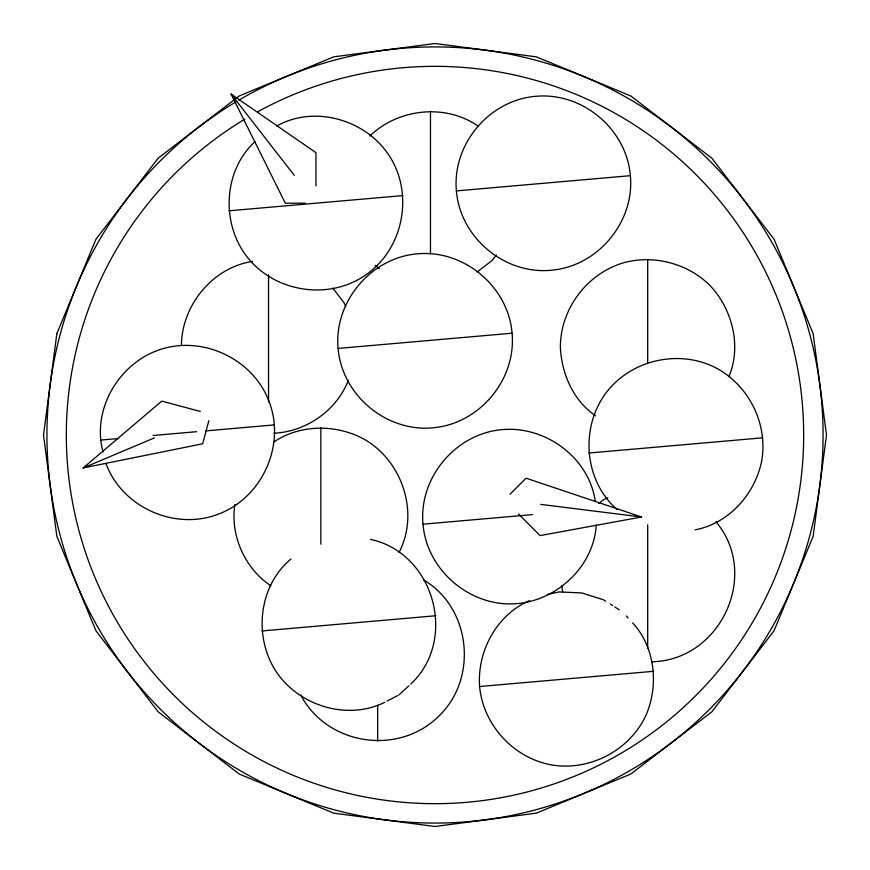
<?xml version="1.0" encoding="UTF-8"?>
<svg xmlns="http://www.w3.org/2000/svg" width="870" height="870" viewBox="0 0 870 870"><rect width="100%" height="100%" fill="white"/><g stroke="black" fill="none" stroke-linecap="round" stroke-linejoin="round"><path stroke-width="1.3" d="M103.051 451.889C91.676 410.531 117.809 364.943 157.568 350.447C201.383 334.178 253.768 358.614 269.483 402.625C285.741 446.44 261.304 498.836 217.293 514.551C174.022 530.569 121.909 506.992 105.999 463.547M276.573 126.096C313.461 105.205 363.432 118.885 387.476 153.109C414.522 191.226 404.485 248.157 366.031 274.724C327.914 301.76 270.983 291.722 244.426 253.279C221.067 219.697 224.438 169.574 254.986 141.636M384.736 702.297C348.098 720.523 300.737 706.494 277.389 673.434C253.148 638.743 257.89 586.413 290.928 559.062M338.115 348.435C333.743 301.901 370.903 257.618 417.48 253.833C464.014 249.472 508.297 286.632 512.082 333.21C516.443 379.744 479.283 424.027 432.705 427.812C386.171 432.172 341.888 395.013 338.115 348.435L512.082 333.21M596.276 525.056C593.731 565.891 557.909 599.898 517.596 603.573C471.072 607.945 426.789 570.785 423.005 524.197C418.633 477.673 455.793 433.39 502.381 429.606C545.555 425.778 589.077 457.685 595.232 501.131M370.479 539.367C434.076 552.961 458.218 639.515 410.868 684.005M456.402 190.9C452.041 144.376 489.19 100.093 535.779 96.309C582.302 91.948 626.596 129.108 630.369 175.686C634.741 222.209 597.581 266.503 550.993 270.276C504.469 274.648 460.186 237.488 456.402 190.9L630.369 175.686M632.686 622.898C655.306 647.552 659.068 685.669 645.725 715.814C629.217 750.712 589.479 771.396 551.428 764.904C513.452 757.987 483.187 724.96 479.598 686.528C477.032 651.271 496.639 614.709 529.591 600.583M616.928 509.341C582.791 479.511 579.822 423.657 608.88 389.292C633.86 359.865 677.6 350.164 712.671 366.281C747.558 382.789 768.254 422.537 761.761 460.589C755.269 493.823 729.006 523.522 695.163 529.797M181.406 345.27C181.841 305.25 212.704 267.416 252.604 261.392M234.922 504.393C229.952 535.235 244.84 568.458 270.798 585.749M208.865 420.623L202.656 443.787L83.183 467.94L161.776 401.113L200.307 411.445M348.272 380.353C336.842 410.531 305.946 431.781 273.865 433.216M399.025 552.493C419.59 513.191 402.549 461.274 364.497 439.415C336.657 424.06 300.639 424.049 273.996 441.862M728.962 376.71C741.784 345.803 732.29 308.709 709.441 284.936C687.333 263.567 654.925 254.877 625.095 262.338C587.87 272.538 560.595 308.078 560.378 346.673C561.346 373.284 573.123 400.472 595.526 415.773M496.291 255.084L492.213 260.402L477.315 271.832M510.037 494.203L526.045 478.185L641.592 516.997L540.118 535.583L518.498 513.952M399.004 694.869L408.889 685.81M369.793 136.101C398.123 108.402 445.81 103.323 478.38 126.313M598.712 503.447L604.041 499.369L607.749 497.825M387.106 701.068L397.818 695.489M83.183 467.94L154.381 437.904M547.197 594.536L558.975 591.926L581.747 592.927L603.486 599.778L605.748 601.213M651.684 661.776C720.556 660.482 760.489 574.624 715.966 521.75M301.02 695L302.053 697.468C329.882 746.177 399.928 755.41 439.415 715.553C478.326 677.491 470.648 607.51 423.462 579.822M228.962 210.801L402.93 195.587M100.441 440.1L118.385 438.534M153.109 435.5L196.696 431.683M205.972 430.867L274.42 424.886M588.783 453.031L762.751 437.817M423.005 524.197L532.505 514.616M261.935 630.957L435.903 615.732M479.598 686.528L653.577 671.303M305.294 203.188L285.317 203.188L231.061 94.047L315.951 152.663L315.951 185.908M540.705 504.393L641.592 516.997M610.272 604.095L612.534 605.542M614.796 606.977L619.32 609.859M375.111 265.306L379.363 268.569M626.335 615.982L628.151 617.961M231.061 94.047L294.31 175.37M332.742 288.057L344.172 302.945L345.716 306.664M561.781 585.619L562.651 592.263M647.693 259.358L647.693 362.627M647.693 524.871L647.693 648.085M430.465 111.349L430.465 253.942M377.667 705.222L377.667 741.131M320.845 427.714L320.845 544.218M268.547 274.768L268.547 401.886M238.641 100.257A388.085 388.085 0 0 1 823.063 431.422A388.085 388.085 0 0 1 244.84 773.299A388.085 388.085 0 0 1 236.335 101.627M257.716 111.762A368.662 368.662 0 0 1 803.652 438.143A368.662 368.662 0 0 1 252.224 755.171A368.662 368.662 0 0 1 244.861 119.146M56.844 333.678L43.5 435L56.844 536.322L95.95 630.75L158.166 711.834L239.25 774.05L333.678 813.156L435 826.5L536.322 813.156L630.75 774.05L711.834 711.834L774.05 630.75L813.156 536.322L826.5 435L813.156 333.678L774.05 239.25L711.834 158.166L630.75 95.95L536.322 56.844L435 43.5L333.678 56.844L239.25 95.95L158.166 158.166L95.95 239.25L56.844 333.678"/></g></svg>
